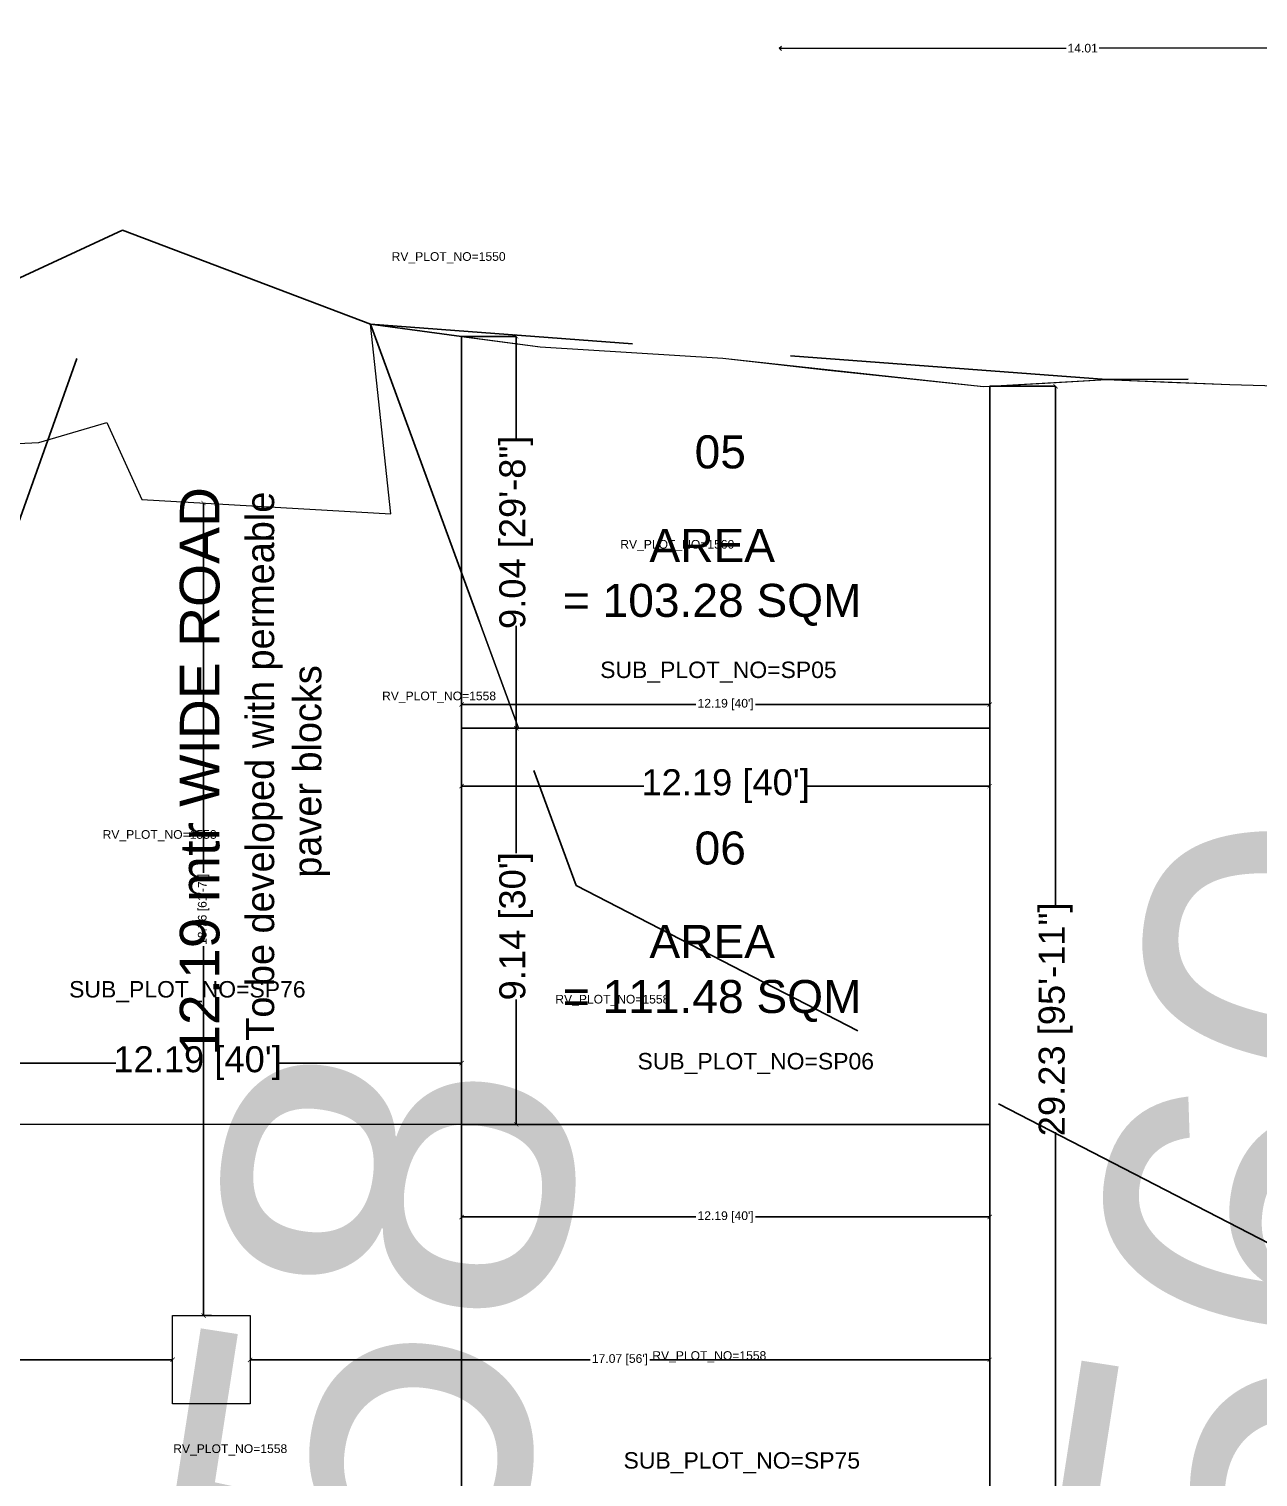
# Model space of a CAD drawing. Header units: metres. Extents: x 205125 to 205418, y -20654 to -20451.
# Drawn here: x 205360.55 to 205388.93, y -20517.33 to -20483.9 of the extents above; entities that cross this region are included whole.
import ezdxf

# ---------------------------------------------------------------- set-up
doc = ezdxf.new("R2010")
doc.units = ezdxf.units.M
doc.header["$MEASUREMENT"] = 0
doc.header["$PDMODE"] = 2
doc.linetypes.add('BORDER2', pattern=[0.875, 0.25, -0.125, 0.25, -0.125, 0, -0.125])
doc.linetypes.add('CONTINULUS', pattern=[0])
doc.layers.get('0').update_dxf_attribs({"lineweight": 5})
doc.layers.get('Defpoints').update_dxf_attribs({"lineweight": 5})
for name, color, linetype, lineweight in [('A-0-g', 7, 'Continuous', 5), ('ACCESS_ROAD', 7, 'Continuous', 5), ('INTERNAL_JUNCTIONS', 7, 'Continuous', 5), ('INTERNAL_ROADS_RESIDENTIAL', 7, 'Continuous', 5), ('LAND_BOUNDARY', 7, 'Continuous', 5), ('Layer1', 7, 'Continuous', 5), ('SUB_PLOT_5', 7, 'Continuous', 5), ('SUB_PLOT_5_RV_PLOT_1', 7, 'Continuous', 5), ('SUB_PLOT_5_RV_PLOT_2', 7, 'Continuous', 5), ('SUB_PLOT_6', 7, 'Continuous', 5), ('SUB_PLOT_6_RV_PLOT_1', 7, 'Continuous', 5), ('SUB_PLOT_7', 7, 'Continuous', 5), ('SUB_PLOT_75', 7, 'Continuous', 5), ('SUB_PLOT_75_RV_PLOT_1', 7, 'Continuous', 5), ('SUB_PLOT_76', 7, 'Continuous', 5), ('SUB_PLOT_76_RV_PLOT_1', 7, 'Continuous', 5), ('SUB_PLOT_76_RV_PLOT_2', 7, 'Continuous', 5), ('SUB_PLOT_77', 7, 'Continuous', 5), ('SUB_PLOT_77_RV_PLOT_1', 7, 'Continuous', 5), ('SUB_PLOT_7_RV_PLOT_2', 7, 'Continuous', 5)]:
    doc.layers.add(name, color=color, linetype=linetype, lineweight=lineweight)
doc.styles.add('Arial', font='swissl.ttf')
doc.styles.add('style2', font='arial.ttf', dxfattribs={"height": 0.3})
doc.dimstyles.new('INT DIM', dxfattribs={"dimtxt": 0.3, "dimasz": 0.1, "dimexe": 0.18, "dimexo": 0.0625, "dimgap": 0.09, "dimtad": 0, "dimzin": 0, "dimdsep": 46, "dimtxsty": 'style2', "dimblk": 'OPEN90', "dimcen": 0.09, "dimse1": 1, "dimse2": 1, "dimclrd": 250, "dimclrt": 256, "dimadec": 0, "dimazin": 0, "dimtfac": 1, "dimtofl": 0, "dimtmove": 0, "dimatfit": 3, "dimfxl": 1, "dimtolj": 1, "dimtzin": 0, "dimlwd": -1, "dimarcsym": 0})
doc.dimstyles.new('meter', dxfattribs={"dimtxt": 0.2, "dimasz": 0.1, "dimexe": 0, "dimexo": 0, "dimgap": 0.09, "dimtad": 0, "dimzin": 0, "dimdsep": 46, "dimtxsty": 'Arial', "dimblk": 'ARCHTICK', "dimcen": 7.09, "dimclrd": 23, "dimclre": 23, "dimclrt": 75, "dimadec": 0, "dimazin": 0, "dimtfac": 1, "dimtofl": 0, "dimtmove": 1, "dimatfit": 3, "dimldrblk": 'OPEN90', "dimfxl": 1, "dimtolj": 1, "dimtzin": 0, "dimarcsym": 0})

# ---------------------------------------------------------------- blocks, each defined once
blk = doc.blocks.new('_ArchTick')
at = {"color": 0, "const_width": 0.15}
blk.add_lwpolyline([(-0.5, -0.5), (0.5, 0.5)], dxfattribs=at)
blk = doc.blocks.new('*D129')
at = {"layer": 'Defpoints', "color": 0, "ltscale": 0.5, "transparency": 16777216}
for p in [(205370.539, -20500.042), (205382.731, -20500.042), (205382.731, -20501.379)]:
    blk.add_point(p, dxfattribs=at)
at = {"layer": 'SUB_PLOT_6', "color": 23, "linetype": 'Continuous', "lineweight": -2, "ltscale": 0.5, "transparency": 16777216}
for p, q in [((205370.539, -20500.042), (205370.539, -20501.379)), ((205382.731, -20500.042), (205382.731, -20501.379)), ((205370.539, -20501.379), (205374.747, -20501.379)), ((205382.731, -20501.379), (205378.524, -20501.379))]:
    blk.add_line(p, q, dxfattribs=at)
at = {"layer": 'SUB_PLOT_6', "color": 23, "lineweight": -2, "ltscale": 0.5, "transparency": 16777216, "xscale": 0.1, "yscale": 0.1, "zscale": 0.1, "rotation": 180}
blk.add_blockref('_ArchTick', (205370.539, -20501.379), dxfattribs=at)
at = {"layer": 'SUB_PLOT_6', "color": 23, "lineweight": -2, "ltscale": 0.5, "transparency": 16777216, "xscale": 0.1, "yscale": 0.1, "zscale": 0.1}
blk.add_blockref('_ArchTick', (205382.731, -20501.379), dxfattribs=at)
at = {"layer": 'SUB_PLOT_6', "color": 75, "ltscale": 0.5, "transparency": 16777216, "insert": (205376.635, -20501.379), "char_height": 0.6, "attachment_point": 5, "style": 'Arial'}
blk.add_mtext("\\A1;12.19 [40']", dxfattribs=at)
blk = doc.blocks.new('_Open90')
at = {"layer": 'A-0-g', "color": 0, "lineweight": -2}
for p, q in [((0, 0), (-1, 0)), ((-0.5, 0.5), (0, 0)), ((0, 0), (-0.5, -0.5))]:
    blk.add_line(p, q, dxfattribs=at)
blk = doc.blocks.new('*D130')
at = {"color": 23, "linetype": 'Continuous', "lineweight": -2, "ltscale": 0.5, "transparency": 16777216}
for p, q in [((205370.539, -20500.042), (205371.801, -20500.042)), ((205371.801, -20500.042), (205371.801, -20502.923)), ((205371.801, -20509.186), (205371.801, -20506.305)), ((205370.539, -20509.186), (205371.801, -20509.186))]:
    blk.add_line(p, q, dxfattribs=at)
at = {"layer": 'Defpoints', "color": 0, "ltscale": 0.5, "transparency": 16777216}
for p in [(205370.539, -20500.042), (205370.539, -20509.186), (205371.801, -20509.186)]:
    blk.add_point(p, dxfattribs=at)
at = {"color": 23, "lineweight": -2, "ltscale": 0.5, "transparency": 16777216, "xscale": 0.1, "yscale": 0.1, "zscale": 0.1}
for p, rotation in [((205371.801, -20500.042), 90), ((205371.801, -20509.186), 270)]:
    blk.add_blockref('_ArchTick', p, dxfattribs=dict(at, rotation=rotation))
at = {"color": 75, "ltscale": 0.5, "transparency": 16777216, "insert": (205371.801, -20504.614), "char_height": 0.6, "attachment_point": 5, "rotation": 90, "style": 'Arial'}
blk.add_mtext("\\A1;9.14 [30']", dxfattribs=at)
blk = doc.blocks.new('*D131')
at = {"color": 23, "linetype": 'Continuous', "lineweight": -2, "ltscale": 0.5, "transparency": 16777216}
for p, q in [((205370.539, -20490.997), (205371.801, -20490.997)), ((205371.801, -20490.997), (205371.801, -20493.358)), ((205371.801, -20500.042), (205371.801, -20497.681)), ((205370.539, -20500.042), (205371.801, -20500.042))]:
    blk.add_line(p, q, dxfattribs=at)
at = {"layer": 'Defpoints', "color": 0, "ltscale": 0.5, "transparency": 16777216}
for p in [(205370.539, -20490.997), (205370.539, -20500.042), (205371.801, -20500.042)]:
    blk.add_point(p, dxfattribs=at)
at = {"color": 23, "lineweight": -2, "ltscale": 0.5, "transparency": 16777216, "xscale": 0.1, "yscale": 0.1, "zscale": 0.1}
for p, rotation in [((205371.801, -20490.997), 90), ((205371.801, -20500.042), 270)]:
    blk.add_blockref('_ArchTick', p, dxfattribs=dict(at, rotation=rotation))
at = {"color": 75, "ltscale": 0.5, "transparency": 16777216, "insert": (205371.801, -20495.519), "char_height": 0.6, "attachment_point": 5, "rotation": 90, "style": 'Arial'}
blk.add_mtext('\\A1;9.04 [29\'-8"]', dxfattribs=at)
blk = doc.blocks.new('*D132')
at = {"layer": 'Defpoints', "color": 0, "ltscale": 0.5, "transparency": 16777216}
for p in [(205382.731, -20492.149), (205384.253, -20492.149), (205382.731, -20521.376)]:
    blk.add_point(p, dxfattribs=at)
at = {"layer": 'SUB_PLOT_7', "color": 23, "linetype": 'Continuous', "lineweight": -2, "ltscale": 0.5, "transparency": 16777216}
for p, q in [((205382.731, -20492.149), (205384.253, -20492.149)), ((205384.253, -20492.149), (205384.253, -20504.156)), ((205384.253, -20521.376), (205384.253, -20509.369)), ((205382.731, -20521.376), (205384.253, -20521.376))]:
    blk.add_line(p, q, dxfattribs=at)
at = {"layer": 'SUB_PLOT_7', "color": 23, "lineweight": -2, "ltscale": 0.5, "transparency": 16777216, "xscale": 0.1, "yscale": 0.1, "zscale": 0.1}
for p, rotation in [((205384.253, -20492.149), 90), ((205384.253, -20521.376), 270)]:
    blk.add_blockref('_ArchTick', p, dxfattribs=dict(at, rotation=rotation))
at = {"layer": 'SUB_PLOT_7', "color": 75, "ltscale": 0.5, "transparency": 16777216, "insert": (205384.253, -20506.762), "char_height": 0.6, "attachment_point": 5, "rotation": 90, "style": 'Arial'}
blk.add_mtext('\\A1;29.23 [95\'-11"]', dxfattribs=at)
blk = doc.blocks.new('*D135')
at = {"layer": 'Defpoints', "color": 0, "ltscale": 0.5, "transparency": 16777216}
for p in [(205370.539, -20507.773), (205358.349, -20509.186), (205370.539, -20509.186)]:
    blk.add_point(p, dxfattribs=at)
at = {"layer": 'SUB_PLOT_76', "color": 23, "linetype": 'Continuous', "lineweight": -2, "ltscale": 0.5, "transparency": 16777216}
for p, q in [((205358.349, -20509.186), (205358.349, -20507.773)), ((205358.349, -20507.773), (205362.556, -20507.773)), ((205370.539, -20507.773), (205366.333, -20507.773)), ((205370.539, -20509.186), (205370.539, -20507.773))]:
    blk.add_line(p, q, dxfattribs=at)
at = {"layer": 'SUB_PLOT_76', "color": 23, "lineweight": -2, "ltscale": 0.5, "transparency": 16777216, "xscale": 0.1, "yscale": 0.1, "zscale": 0.1, "rotation": 180}
blk.add_blockref('_ArchTick', (205358.349, -20507.773), dxfattribs=at)
at = {"layer": 'SUB_PLOT_76', "color": 23, "lineweight": -2, "ltscale": 0.5, "transparency": 16777216, "xscale": 0.1, "yscale": 0.1, "zscale": 0.1}
blk.add_blockref('_ArchTick', (205370.539, -20507.773), dxfattribs=at)
at = {"layer": 'SUB_PLOT_76', "color": 75, "ltscale": 0.5, "transparency": 16777216, "insert": (205364.444, -20507.773), "char_height": 0.6, "attachment_point": 5, "style": 'Arial'}
blk.add_mtext("\\A1;12.19 [40']", dxfattribs=at)
blk = doc.blocks.new('*D153')
at = {"layer": 'Defpoints', "color": 0, "ltscale": 0.5, "transparency": 16777216}
for p in [(205382.731, -20499.495), (205370.539, -20500.042), (205382.731, -20500.042)]:
    blk.add_point(p, dxfattribs=at)
at = {"layer": 'SUB_PLOT_5', "color": 23, "lineweight": -2, "ltscale": 0.5, "transparency": 16777216}
for p, q in [((205370.539, -20500.042), (205370.539, -20499.495)), ((205370.539, -20499.495), (205375.946, -20499.495)), ((205382.731, -20499.495), (205377.325, -20499.495)), ((205382.731, -20500.042), (205382.731, -20499.495))]:
    blk.add_line(p, q, dxfattribs=at)
at = {"layer": 'SUB_PLOT_5', "color": 23, "lineweight": -2, "ltscale": 0.5, "transparency": 16777216, "xscale": 0.1, "yscale": 0.1, "zscale": 0.1, "rotation": 180}
blk.add_blockref('_ArchTick', (205370.539, -20499.495), dxfattribs=at)
at = {"layer": 'SUB_PLOT_5', "color": 23, "lineweight": -2, "ltscale": 0.5, "transparency": 16777216, "xscale": 0.1, "yscale": 0.1, "zscale": 0.1}
blk.add_blockref('_ArchTick', (205382.731, -20499.495), dxfattribs=at)
at = {"layer": 'SUB_PLOT_5', "color": 75, "ltscale": 0.5, "transparency": 16777216, "insert": (205376.635, -20499.495), "char_height": 0.2, "attachment_point": 5, "style": 'Arial'}
blk.add_mtext("\\A1;12.19 [40']", dxfattribs=at)
blk = doc.blocks.new('sdfd')
at = {"color": 241, "linetype": 'BORDER2', "lineweight": 25, "ltscale": 2}
for points in [[(205536.3937, -20586.1949), (205536.4805, -20585.7859), (205535.7249, -20584.6511), (205535.6879, -20584.3569), (205535.6523, -20584.1128), (205535.6503, -20583.8986), (205535.5556, -20583.358), (205535.5556, -20583.358)], [(205532.8853, -20587.4858), (205534.5328, -20585.74), (205535.0416, -20585.5103), (205536.4805, -20585.7859)], [(205536.3937, -20586.1949), (205535.5678, -20586.6509), (205535.0273, -20588.2635)], [(205536.7368, -20589.5542), (205536.622, -20588.224), (205536.4845, -20587.3562), (205536.3937, -20586.1949)]]:
    blk.add_lwpolyline(points, dxfattribs=at)
at = {"linetype": 'BORDER2', "lineweight": 25, "ltscale": 500, "char_height": 0.54475, "width": 8.462144, "attachment_point": 2, "style": 'Arial'}
for s, insert in [('1558', (205534.4263, -20586.1721)), ('1560', (205535.0112, -20587.5535))]:
    blk.add_mtext(s, dxfattribs=dict(at, insert=insert))
blk = doc.blocks.new('*D240')
at = {"layer": 'Defpoints', "color": 0, "ltscale": 0.5, "transparency": 16777216}
for p in [(205363.868, -20514.619), (205363.868, -20514.619), (205328.291, -20514.856)]:
    blk.add_point(p, dxfattribs=at)
at = {"layer": 'INTERNAL_ROADS_RESIDENTIAL', "color": 23, "lineweight": -2, "ltscale": 0.5, "transparency": 16777216}
for p, q in [((205328.291, -20514.856), (205328.291, -20514.619)), ((205328.291, -20514.619), (205345.151, -20514.619)), ((205363.868, -20514.619), (205347.008, -20514.619))]:
    blk.add_line(p, q, dxfattribs=at)
at = {"layer": 'INTERNAL_ROADS_RESIDENTIAL', "color": 23, "lineweight": -2, "ltscale": 0.5, "transparency": 16777216, "xscale": 0.1, "yscale": 0.1, "zscale": 0.1, "rotation": 180}
blk.add_blockref('_ArchTick', (205328.291, -20514.619), dxfattribs=at)
at = {"layer": 'INTERNAL_ROADS_RESIDENTIAL', "color": 23, "lineweight": -2, "ltscale": 0.5, "transparency": 16777216, "xscale": 0.1, "yscale": 0.1, "zscale": 0.1}
blk.add_blockref('_ArchTick', (205363.868, -20514.619), dxfattribs=at)
at = {"layer": 'INTERNAL_ROADS_RESIDENTIAL', "color": 75, "ltscale": 0.5, "transparency": 16777216, "insert": (205346.08, -20514.619), "char_height": 0.2, "attachment_point": 5, "style": 'Arial'}
blk.add_mtext('\\A1;35.58 [116\'-9"]', dxfattribs=at)
blk = doc.blocks.new('*D241')
at = {"layer": 'Defpoints', "color": 0, "ltscale": 0.5, "transparency": 16777216}
for p in [(205365.658, -20514.619), (205382.731, -20514.619), (205382.731, -20514.621)]:
    blk.add_point(p, dxfattribs=at)
at = {"layer": 'INTERNAL_ROADS_RESIDENTIAL', "color": 23, "lineweight": -2, "ltscale": 0.5, "transparency": 16777216}
for p, q in [((205365.658, -20514.619), (205365.658, -20514.621)), ((205365.658, -20514.621), (205373.505, -20514.621)), ((205382.731, -20514.621), (205374.884, -20514.621)), ((205382.731, -20514.619), (205382.731, -20514.621))]:
    blk.add_line(p, q, dxfattribs=at)
at = {"layer": 'INTERNAL_ROADS_RESIDENTIAL', "color": 23, "lineweight": -2, "ltscale": 0.5, "transparency": 16777216, "xscale": 0.1, "yscale": 0.1, "zscale": 0.1, "rotation": 180}
blk.add_blockref('_ArchTick', (205365.658, -20514.621), dxfattribs=at)
at = {"layer": 'INTERNAL_ROADS_RESIDENTIAL', "color": 23, "lineweight": -2, "ltscale": 0.5, "transparency": 16777216, "xscale": 0.1, "yscale": 0.1, "zscale": 0.1}
blk.add_blockref('_ArchTick', (205382.731, -20514.621), dxfattribs=at)
at = {"layer": 'INTERNAL_ROADS_RESIDENTIAL', "color": 75, "ltscale": 0.5, "transparency": 16777216, "insert": (205374.195, -20514.621), "char_height": 0.2, "attachment_point": 5, "style": 'Arial'}
blk.add_mtext("\\A1;17.07 [56']", dxfattribs=at)
blk = doc.blocks.new('*D242')
at = {"layer": 'Defpoints', "color": 0, "ltscale": 0.5, "transparency": 16777216}
for p in [(205364.582, -20494.844), (205364.582, -20494.844), (205364.763, -20513.601)]:
    blk.add_point(p, dxfattribs=at)
at = {"layer": 'INTERNAL_ROADS_RESIDENTIAL', "color": 23, "lineweight": -2, "ltscale": 0.5, "transparency": 16777216}
for p, q in [((205364.582, -20494.844), (205364.582, -20503.376)), ((205364.582, -20513.601), (205364.582, -20505.069)), ((205364.763, -20513.601), (205364.582, -20513.601))]:
    blk.add_line(p, q, dxfattribs=at)
at = {"layer": 'INTERNAL_ROADS_RESIDENTIAL', "color": 23, "lineweight": -2, "ltscale": 0.5, "transparency": 16777216, "xscale": 0.1, "yscale": 0.1, "zscale": 0.1}
for p, rotation in [((205364.582, -20494.844), 90), ((205364.582, -20513.601), 270)]:
    blk.add_blockref('_ArchTick', p, dxfattribs=dict(at, rotation=rotation))
at = {"layer": 'INTERNAL_ROADS_RESIDENTIAL', "color": 75, "ltscale": 0.5, "transparency": 16777216, "insert": (205364.582, -20504.222), "char_height": 0.2, "attachment_point": 5, "rotation": 90, "style": 'Arial'}
blk.add_mtext('\\A1;18.76 [61\'-7"]', dxfattribs=at)
blk = doc.blocks.new('*D243')
at = {"layer": 'Defpoints', "color": 0, "ltscale": 0.5, "transparency": 16777216}
for p in [(205370.539, -20509.186), (205382.731, -20509.186), (205382.731, -20511.324)]:
    blk.add_point(p, dxfattribs=at)
at = {"layer": 'SUB_PLOT_75', "color": 23, "lineweight": -2, "ltscale": 0.5, "transparency": 16777216}
for p, q in [((205370.539, -20509.186), (205370.539, -20511.324)), ((205382.731, -20509.186), (205382.731, -20511.324)), ((205370.539, -20511.324), (205375.946, -20511.324)), ((205382.731, -20511.324), (205377.325, -20511.324))]:
    blk.add_line(p, q, dxfattribs=at)
at = {"layer": 'SUB_PLOT_75', "color": 23, "lineweight": -2, "ltscale": 0.5, "transparency": 16777216, "xscale": 0.1, "yscale": 0.1, "zscale": 0.1, "rotation": 180}
blk.add_blockref('_ArchTick', (205370.539, -20511.324), dxfattribs=at)
at = {"layer": 'SUB_PLOT_75', "color": 23, "lineweight": -2, "ltscale": 0.5, "transparency": 16777216, "xscale": 0.1, "yscale": 0.1, "zscale": 0.1}
blk.add_blockref('_ArchTick', (205382.731, -20511.324), dxfattribs=at)
at = {"layer": 'SUB_PLOT_75', "color": 75, "ltscale": 0.5, "transparency": 16777216, "insert": (205376.635, -20511.324), "char_height": 0.2, "attachment_point": 5, "style": 'Arial'}
blk.add_mtext("\\A1;12.19 [40']", dxfattribs=at)
blk = doc.blocks.new('*D258')
at = {"layer": 'ACCESS_ROAD', "color": 250, "ltscale": 0.05, "transparency": 16777216}
for p, q in [((205377.972, -20484.345), (205384.495, -20484.345)), ((205391.783, -20484.345), (205385.26, -20484.345))]:
    blk.add_line(p, q, dxfattribs=at)
at = {"layer": 'Defpoints', "color": 0, "linetype": 'CONTINULUS', "ltscale": 0.05, "transparency": 16777216}
for p in [(205391.883, -20483.901), (205377.872, -20484.268), (205391.883, -20484.345)]:
    blk.add_point(p, dxfattribs=at)
at = {"layer": 'ACCESS_ROAD', "color": 250, "linetype": 'CONTINULUS', "ltscale": 0.05, "transparency": 16777216, "xscale": 0.1, "yscale": 0.1, "zscale": 0.1, "rotation": 180}
blk.add_blockref('_Open90', (205377.872, -20484.345), dxfattribs=at)
at = {"layer": 'ACCESS_ROAD', "color": 250, "linetype": 'CONTINULUS', "ltscale": 0.05, "transparency": 16777216, "xscale": 0.1, "yscale": 0.1, "zscale": 0.1}
blk.add_blockref('_Open90', (205391.883, -20484.345), dxfattribs=at)
at = {"layer": 'ACCESS_ROAD', "linetype": 'CONTINULUS', "ltscale": 0.05, "transparency": 16777216, "insert": (205384.878, -20484.345), "char_height": 0.2, "attachment_point": 5, "style": 'Arial'}
blk.add_mtext('\\A1;14.01', dxfattribs=at)

msp = doc.modelspace()

# ---------------------------------------------------------------- linework, layer by layer
for p, q in [((205370.539, -20490.997), (205370.539, -20509.186)), ((205382.731, -20492.149), (205382.731, -20521.376)), ((205370.539, -20500.042), (205382.731, -20500.042)), ((205370.539, -20509.186), (205382.731, -20509.186))]:
    msp.add_line(p, q)
at = {"layer": 'INTERNAL_JUNCTIONS', "color": 1, "ltscale": 0.5}
msp.add_lwpolyline([(205363.868, -20513.601), (205365.658, -20513.601), (205365.658, -20515.637), (205363.868, -20515.637)], close=True, dxfattribs=at)
at = {"layer": 'LAND_BOUNDARY', "color": 7, "ltscale": 2}
msp.add_lwpolyline([(205325.543, -20496.497), (205333.474, -20496.321), (205336.674, -20496.785), (205339.631, -20496.758), (205342.53, -20497.015), (205344.619, -20496.937), (205349.063, -20495.91), (205351.916, -20495.164), (205354.952, -20493.726), (205360.78, -20493.45), (205362.348, -20492.984), (205363.156, -20494.763), (205368.906, -20495.09), (205368.435, -20490.715), (205372.353, -20491.241), (205376.571, -20491.503), (205379, -20491.773), (205382.585, -20492.157), (205385.429, -20491.994), (205388.278, -20492.111), (205390.691, -20492.174)], dxfattribs=at)
at = {"layer": 'SUB_PLOT_5', "color": 6, "ltscale": 0.5}
msp.add_lwpolyline([(205382.731, -20500.042), (205370.539, -20500.042), (205370.539, -20490.997), (205372.353, -20491.241), (205376.571, -20491.503), (205382.585, -20492.157), (205382.731, -20492.149)], close=True, dxfattribs=at)
at = {"layer": 'SUB_PLOT_5_RV_PLOT_1', "color": 1, "ltscale": 0.5}
msp.add_lwpolyline([(205370.539, -20500.042), (205370.539, -20496.457), (205371.853, -20500.042)], close=True, dxfattribs=at)
at = {"layer": 'SUB_PLOT_5_RV_PLOT_2', "color": 1, "ltscale": 0.5}
msp.add_lwpolyline([(205371.853, -20500.042), (205370.539, -20496.457), (205370.539, -20490.997), (205372.353, -20491.241), (205376.572, -20491.503), (205382.586, -20492.157), (205382.731, -20492.149), (205382.731, -20500.042)], close=True, dxfattribs=at)
at = {"layer": 'SUB_PLOT_6', "color": 6, "ltscale": 0.5}
msp.add_lwpolyline([(205382.731, -20509.186), (205370.539, -20509.186), (205370.539, -20500.042), (205382.731, -20500.042)], close=True, dxfattribs=at)
at = {"layer": 'SUB_PLOT_6_RV_PLOT_1', "color": 1, "ltscale": 0.5}
msp.add_lwpolyline([(205382.731, -20509.186), (205370.539, -20509.186), (205370.539, -20500.042), (205382.731, -20500.042)], close=True, dxfattribs=at)
at = {"layer": 'SUB_PLOT_7', "color": 10, "ltscale": 0.5}
msp.add_lwpolyline([(205389.18, -20520.157), (205388.611, -20521.376), (205382.731, -20521.376), (205382.731, -20492.149), (205384.007, -20492.076), (205385.429, -20491.994), (205386.854, -20492.053), (205388.278, -20492.111), (205390.691, -20492.174)], dxfattribs=at)
at = {"layer": 'SUB_PLOT_75', "color": 1, "ltscale": 0.5}
msp.add_lwpolyline([(205382.731, -20521.376), (205382.731, -20509.186), (205370.539, -20509.186), (205370.539, -20521.376)], close=True, dxfattribs=at)
at = {"layer": 'SUB_PLOT_75_RV_PLOT_1', "color": 1, "ltscale": 0.5}
msp.add_lwpolyline([(205382.731, -20521.377), (205382.731, -20509.187), (205370.539, -20509.187), (205370.539, -20521.377)], close=True, dxfattribs=at)
at = {"layer": 'SUB_PLOT_76', "color": 1, "ltscale": 0.5}
msp.add_lwpolyline([(205370.539, -20509.186), (205358.349, -20509.186), (205358.349, -20493.565), (205359.491, -20493.511), (205360.78, -20493.45), (205362.348, -20492.984), (205363.156, -20494.763), (205368.906, -20495.09), (205368.435, -20490.715), (205370.539, -20490.997)], close=True, dxfattribs=at)
at = {"layer": 'SUB_PLOT_76_RV_PLOT_1', "color": 1, "ltscale": 0.5}
msp.add_lwpolyline([(205358.349, -20509.187), (205358.349, -20493.565), (205360.78, -20493.45), (205362.348, -20492.984), (205363.156, -20494.763), (205368.906, -20495.09), (205368.435, -20490.715), (205370.539, -20496.457), (205370.539, -20509.186)], close=True, dxfattribs=at)
at = {"layer": 'SUB_PLOT_76_RV_PLOT_2', "color": 1, "ltscale": 0.5}
msp.add_lwpolyline([(205370.539, -20496.456), (205370.539, -20490.997), (205368.435, -20490.715)], close=True, dxfattribs=at)
at = {"layer": 'SUB_PLOT_77', "color": 1, "ltscale": 0.5}
msp.add_lwpolyline([(205332.39, -20521.376), (205370.539, -20521.376), (205370.539, -20509.186), (205332.39, -20509.186)], close=True, dxfattribs=at)
at = {"layer": 'SUB_PLOT_77_RV_PLOT_1', "color": 1, "ltscale": 0.5}
msp.add_lwpolyline([(205370.539, -20521.376), (205370.539, -20509.186), (205355.641, -20509.186), (205357.701, -20516.605), (205361.412, -20521.376)], close=True, dxfattribs=at)
at = {"layer": 'SUB_PLOT_7_RV_PLOT_2', "color": 1, "ltscale": 0.5}
msp.add_lwpolyline([(205389.18, -20520.157), (205388.611, -20521.376), (205382.731, -20521.376), (205382.731, -20492.149), (205384.007, -20492.076), (205385.429, -20491.994), (205386.854, -20492.053), (205388.278, -20492.111), (205390.691, -20492.174)], dxfattribs=at)

# ---------------------------------------------------------------- block references
at = {"layer": 'Layer1', "color": 3, "xscale": 14.63079577654657, "yscale": 14.63079577654657, "zscale": 14.63079577654657, "rotation": 81.22160212606701}
msp.add_blockref('sdfd', (-551228.378, -2946459.856), dxfattribs=at)

# ---------------------------------------------------------------- texts
at = {"linetype": 'ByBlock', "char_height": 0.762, "attachment_point": 5, "style": 'Arial'}
for s, insert, width in [('05', (205376.512, -20493.668), 2.07962), ('AREA \\P= 103.28 SQM ', (205376.325, -20496.56), 8.97258), ('06', (205376.512, -20502.812), 2.07962), ('AREA \\P= 111.48 SQM ', (205376.325, -20505.704), 8.97258)]:
    msp.add_mtext(s, dxfattribs=dict(at, insert=insert, width=width))
at = {"linetype": 'ByBlock', "insert": (205365.766, -20501.04), "char_height": 0.9144, "width": 14.59365, "attachment_point": 5, "rotation": 90, "style": 'Arial'}
msp.add_mtext('12.19 mtr WIDE ROAD\\P{\\fCentury Gothic|b0|i0|c0|p34;\\H0.71431x; To be developed with permeable paver blocks}', dxfattribs=at)
at = {"layer": 'SUB_PLOT_5', "color": 6, "ltscale": 0.5, "insert": (205373.739, -20498.504), "char_height": 0.3791, "attachment_point": 1, "style": 'Arial'}
msp.add_mtext_dynamic_manual_height_columns('SUB_PLOT_NO=SP05', width=5.65873, gutter_width=1, heights=[0], dxfattribs=at)
at = {"layer": 'SUB_PLOT_5_RV_PLOT_1', "color": 1, "ltscale": 0.5, "insert": (205368.703, -20499.196), "char_height": 0.2, "attachment_point": 1, "style": 'Arial'}
msp.add_mtext_dynamic_manual_height_columns('RV_PLOT_NO=1558', width=5.65873, gutter_width=1, heights=[0], dxfattribs=at)
at = {"layer": 'SUB_PLOT_5_RV_PLOT_2', "color": 1, "ltscale": 0.5, "insert": (205374.203, -20495.696), "char_height": 0.2, "attachment_point": 1, "style": 'Arial'}
msp.add_mtext_dynamic_manual_height_columns('RV_PLOT_NO=1560', width=5.65873, gutter_width=1, heights=[0], dxfattribs=at)
at = {"layer": 'SUB_PLOT_6', "color": 6, "ltscale": 0.5, "insert": (205374.601, -20507.538), "char_height": 0.3791, "attachment_point": 1, "style": 'Arial'}
msp.add_mtext_dynamic_manual_height_columns('SUB_PLOT_NO=SP06', width=5.65873, gutter_width=1, heights=[0], dxfattribs=at)
at = {"layer": 'SUB_PLOT_6_RV_PLOT_1', "color": 1, "ltscale": 0.5, "insert": (205372.703, -20506.196), "char_height": 0.2, "attachment_point": 1, "style": 'Arial'}
msp.add_mtext_dynamic_manual_height_columns('RV_PLOT_NO=1558', width=5.65873, gutter_width=1, heights=[0], dxfattribs=at)
at = {"layer": 'SUB_PLOT_75', "color": 1, "ltscale": 0.5, "insert": (205374.279, -20516.753), "char_height": 0.3791, "attachment_point": 1, "style": 'Arial'}
msp.add_mtext_dynamic_manual_height_columns('SUB_PLOT_NO=SP75', width=5.65873, gutter_width=1, heights=[0], dxfattribs=at)
at = {"layer": 'SUB_PLOT_75_RV_PLOT_1', "color": 1, "ltscale": 0.5, "insert": (205377.574, -20514.422), "char_height": 0.2, "attachment_point": 3, "style": 'Arial'}
msp.add_mtext_dynamic_manual_height_columns('RV_PLOT_NO=1558', width=5.65873, gutter_width=1, heights=[0], dxfattribs=at)
at = {"layer": 'SUB_PLOT_76', "color": 1, "ltscale": 0.5, "insert": (205361.478, -20505.878), "char_height": 0.3791, "attachment_point": 1, "style": 'Arial'}
msp.add_mtext_dynamic_manual_height_columns('SUB_PLOT_NO=SP76', width=5.65873, gutter_width=1, heights=[0], dxfattribs=at)
at = {"layer": 'SUB_PLOT_76_RV_PLOT_1', "color": 1, "ltscale": 0.5, "insert": (205364.884, -20502.394), "char_height": 0.2, "attachment_point": 3, "style": 'Arial'}
msp.add_mtext_dynamic_manual_height_columns('RV_PLOT_NO=1558', width=5.65873, gutter_width=1, heights=[0], dxfattribs=at)
at = {"layer": 'SUB_PLOT_76_RV_PLOT_2', "color": 1, "ltscale": 0.5, "insert": (205371.556, -20489.053), "char_height": 0.2, "attachment_point": 3, "style": 'Arial'}
msp.add_mtext_dynamic_manual_height_columns('RV_PLOT_NO=1550', width=5.65873, gutter_width=1, heights=[0], dxfattribs=at)
at = {"layer": 'SUB_PLOT_77_RV_PLOT_1', "color": 1, "ltscale": 0.5, "insert": (205366.514, -20516.572), "char_height": 0.2, "attachment_point": 3, "style": 'Arial'}
msp.add_mtext_dynamic_manual_height_columns('RV_PLOT_NO=1558', width=5.65873, gutter_width=1, heights=[0], dxfattribs=at)

# ---------------------------------------------------------------- dimensions: what is measured, and where the dimension line sits
at = {"ltscale": 0.5}
for base, p1, p2, picture, middle in [((205371.801, -20500.0418), (205370.5394, -20490.9972), (205370.5393, -20500.0418), '*D131', (205371.801, -20495.5195)), ((205371.801, -20509.186), (205370.539, -20500.042), (205370.539, -20509.186), '*D130', (205371.801, -20504.614))]:
    dim = msp.add_linear_dim(base=base, p1=p1, p2=p2, angle=90, dimstyle='meter', override={"dimtxt": 0.6, "dimtxsty": 'Arial', "dimldrblk": 'Open90', "dimarcsym": 1}, dxfattribs=at)
    dim.commit()
    dim.dimension.update_dxf_attribs({"geometry": picture, "text_midpoint": middle})
at = {"layer": 'ACCESS_ROAD', "color": 1, "linetype": 'CONTINULUS', "ltscale": 0.05}
dim = msp.add_linear_dim(base=(205391.883, -20484.345), p1=(205377.872, -20484.268), p2=(205391.883, -20483.901), dimstyle='INT DIM', override={"dimtxt": 0.2, "dimtxsty": 'Arial'}, dxfattribs=at)
dim.commit()
dim.dimension.update_dxf_attribs({"geometry": '*D258', "text_midpoint": (205384.878, -20484.345)})
at = {"layer": 'INTERNAL_ROADS_RESIDENTIAL', "color": 2, "ltscale": 0.5}
dim = msp.add_linear_dim(base=(205364.582, -20494.844), p1=(205364.763, -20513.601), p2=(205364.582, -20494.844), angle=90, dimstyle='meter', override={"dimfxl": 2}, dxfattribs=at)
dim.commit()
dim.dimension.update_dxf_attribs({"geometry": '*D242', "text_midpoint": (205364.582, -20504.222)})
for base, p1, p2, picture, middle in [((205363.868, -20514.619), (205328.291, -20514.856), (205363.868, -20514.619), '*D240', (205346.08, -20514.619)), ((205382.731, -20514.621), (205365.658, -20514.619), (205382.731, -20514.619), '*D241', (205374.195, -20514.621))]:
    dim = msp.add_linear_dim(base=base, p1=p1, p2=p2, dimstyle='meter', override={"dimfxl": 2}, dxfattribs=at)
    dim.commit()
    dim.dimension.update_dxf_attribs({"geometry": picture, "text_midpoint": middle})
at = {"layer": 'SUB_PLOT_5', "color": 6, "ltscale": 0.5}
dim = msp.add_linear_dim(base=(205382.731, -20499.495), p1=(205370.539, -20500.042), p2=(205382.731, -20500.042), dimstyle='meter', override={"dimfxl": 2}, dxfattribs=at)
dim.commit()
dim.dimension.update_dxf_attribs({"geometry": '*D153', "text_midpoint": (205376.635, -20499.495)})
at = {"layer": 'SUB_PLOT_6', "color": 6, "ltscale": 0.5}
dim = msp.add_linear_dim(base=(205382.731, -20501.379), p1=(205370.539, -20500.042), p2=(205382.731, -20500.042), dimstyle='meter', override={"dimtxt": 0.6, "dimtxsty": 'Arial', "dimldrblk": 'Open90', "dimarcsym": 1}, dxfattribs=at)
dim.commit()
dim.dimension.update_dxf_attribs({"geometry": '*D129', "text_midpoint": (205376.635, -20501.379)})
at = {"layer": 'SUB_PLOT_7', "color": 10, "ltscale": 0.5}
dim = msp.add_linear_dim(base=(205384.253, -20492.149), p1=(205382.731, -20521.376), p2=(205382.731, -20492.149), angle=90, dimstyle='meter', override={"dimtxt": 0.6, "dimtxsty": 'Arial', "dimldrblk": 'Open90', "dimarcsym": 1}, dxfattribs=at)
dim.commit()
dim.dimension.update_dxf_attribs({"geometry": '*D132', "text_midpoint": (205384.253, -20506.762)})
at = {"layer": 'SUB_PLOT_75', "color": 1, "ltscale": 0.5}
dim = msp.add_linear_dim(base=(205382.731, -20511.324), p1=(205370.539, -20509.186), p2=(205382.731, -20509.186), dimstyle='meter', override={"dimfxl": 2}, dxfattribs=at)
dim.commit()
dim.dimension.update_dxf_attribs({"geometry": '*D243', "text_midpoint": (205376.635, -20511.324)})
at = {"layer": 'SUB_PLOT_76', "color": 1, "ltscale": 0.5}
dim = msp.add_linear_dim(base=(205370.539, -20507.773), p1=(205358.349, -20509.186), p2=(205370.539, -20509.186), dimstyle='meter', override={"dimtxt": 0.6, "dimarcsym": 1}, dxfattribs=at)
dim.commit()
dim.dimension.update_dxf_attribs({"geometry": '*D135', "text_midpoint": (205364.444, -20507.773)})

doc.saveas('drawing.dxf')
